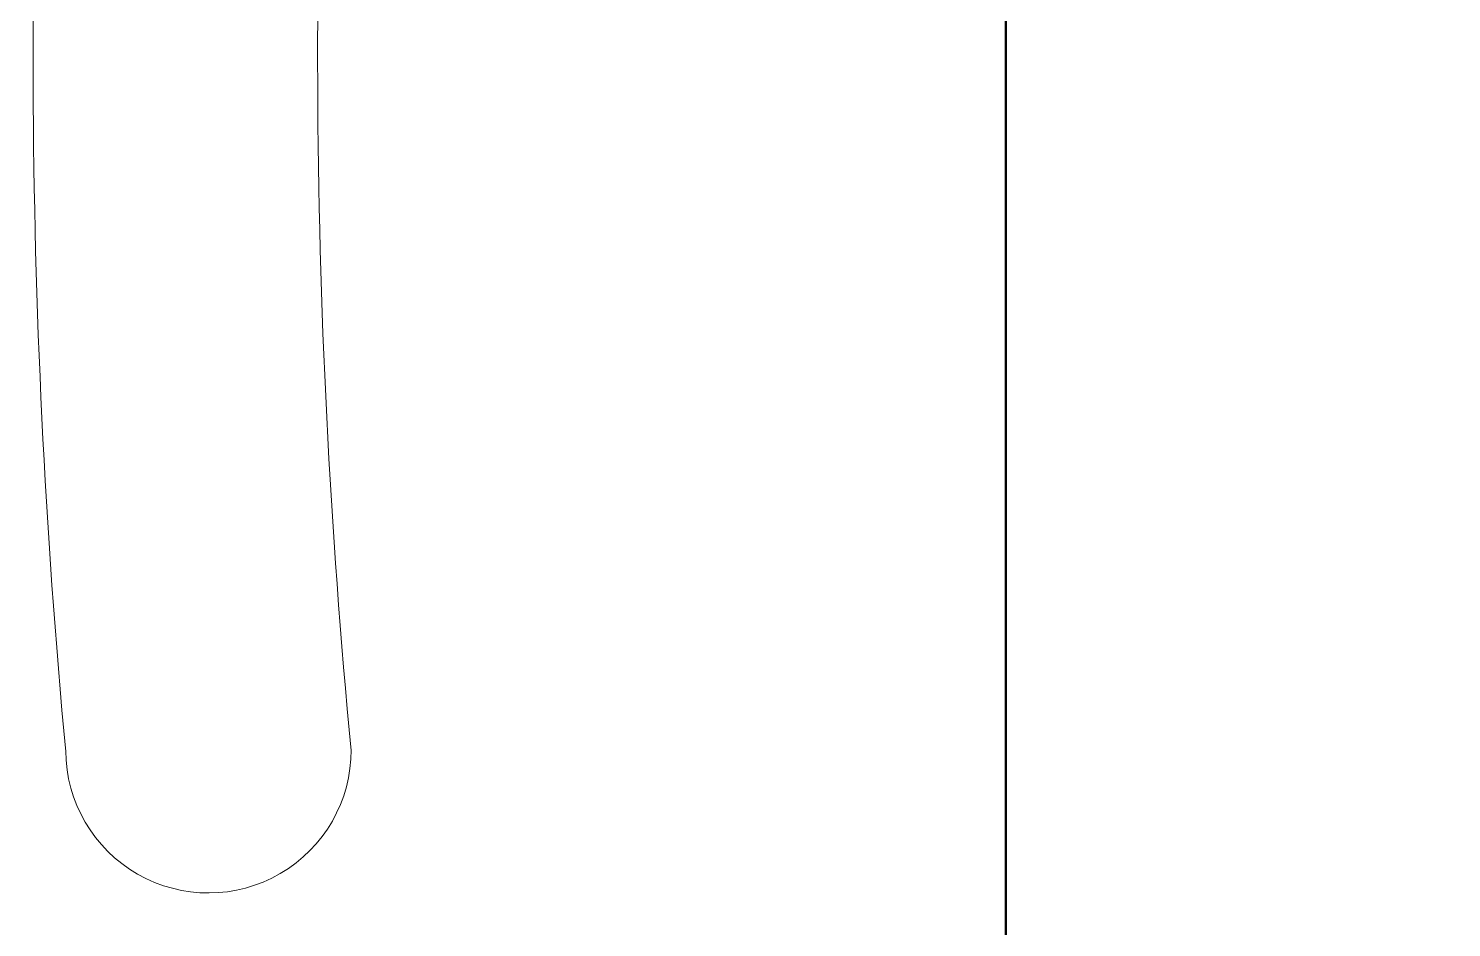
# Model space of a CAD drawing. Extents: x -12260 to 57327, y -29287 to 19916.
# Drawn here: x 39835.4 to 40185.5, y 11.3 to 232.5 of the extents above; entities that cross this region are included whole.
import ezdxf
from ezdxf.enums import TextEntityAlignment as Align

# ---------------------------------------------------------------- set-up
doc = ezdxf.new("R2010")
doc.units = 0
doc.header["$LTSCALE"] = 0.25
doc.linetypes.add('DASHDOT', pattern=[25.4, 12.7, -6.35, 0, -6.35])
doc.layers.add('01-First Floor$0$FALSE CEILING', color=251, linetype='Continuous')
for name, color, linetype, lineweight in [('01-First Floor$0$LOADING', 253, 'Continuous', 5), ('E-LITE-CIRC-NUMB', 6, 'Continuous', 25), ('E-LITE-CLNG', 150, 'Continuous', 35), ('E-LITE-CLNG-CNDT', 6, 'DASHDOT', 35), ('E-LITE-CTRL', 6, 'Continuous', 25), ('E-LITE-IDEN', 6, 'Continuous', 25)]:
    doc.layers.add(name, color=color, linetype=linetype, lineweight=lineweight)
doc.styles.add('DC_SIMPLEX', font='SIMPLEX.shx', dxfattribs={"width": 0.7})

# ---------------------------------------------------------------- blocks, each defined once
blk = doc.blocks.new('01-First Floor$0$GF21018-P')
at = {"color": 0}
for centre, radius, start, end in [((0, 1.84674), 1.77674, 264.69456, 275.30527), ((0.16409, 0.0425), 0.03511, 270, 90), ((0, 1.83136), 1.83136, 264.85322, 275.14698)]:
    blk.add_arc(centre, radius, start, end, dxfattribs=at)
blk = doc.blocks.new('01-First Floor')
at = {"layer": '01-First Floor$0$FALSE CEILING', "linetype": 'Continuous'}
blk.add_line((40076, -810), (40076, 2260), dxfattribs=at)
at = {"layer": '01-First Floor$0$LOADING', "extrusion": (-7.78658e-06, 3.16518e-06, 1), "xscale": 1000.000000000004, "yscale": 1000.000000000004, "zscale": 1000.000000000004, "rotation": 270.2204152971468}
blk.add_blockref('01-First Floor$0$GF21018-P', (39836.58, 218.85, -0.41), dxfattribs=at)
blk = doc.blocks.new('*U16')
blk.add_lwpolyline([(-300, 300), (-300, -300), (300, -300), (300, 300)], close=True)
at = {"layer": 'E-LITE-CIRC-NUMB', "style": 'DC_SIMPLEX', "width": 0.7, "flags": 8}
blk.add_attdef('CIRCUIT', text='', height=200, rotation=0, dxfattribs=at).set_placement((-473.9, 300), align=Align.RIGHT)
at = {"layer": 'E-LITE-CTRL', "style": 'DC_SIMPLEX', "width": 0.7, "flags": 8}
blk.add_attdef('CONTROL', (1118.9, -935), '', height=200, rotation=360, dxfattribs=at)
at = {"layer": 'E-LITE-IDEN', "style": 'DC_SIMPLEX', "width": 0.7, "flags": 8}
blk.add_attdef('TYPE', (460.41, 457.65), '', height=200, rotation=360, dxfattribs=at)

msp = doc.modelspace()

# ---------------------------------------------------------------- block references
at = {"layer": 'E-LITE-CLNG', "xscale": -1}
msp.add_blockref('*U16', (40375.82, 90.15), dxfattribs=at)
at = {"layer": 'E-LITE-CLNG-CNDT'}
msp.add_blockref('01-First Floor', (0, 0), dxfattribs=at)

doc.saveas('drawing.dxf')
